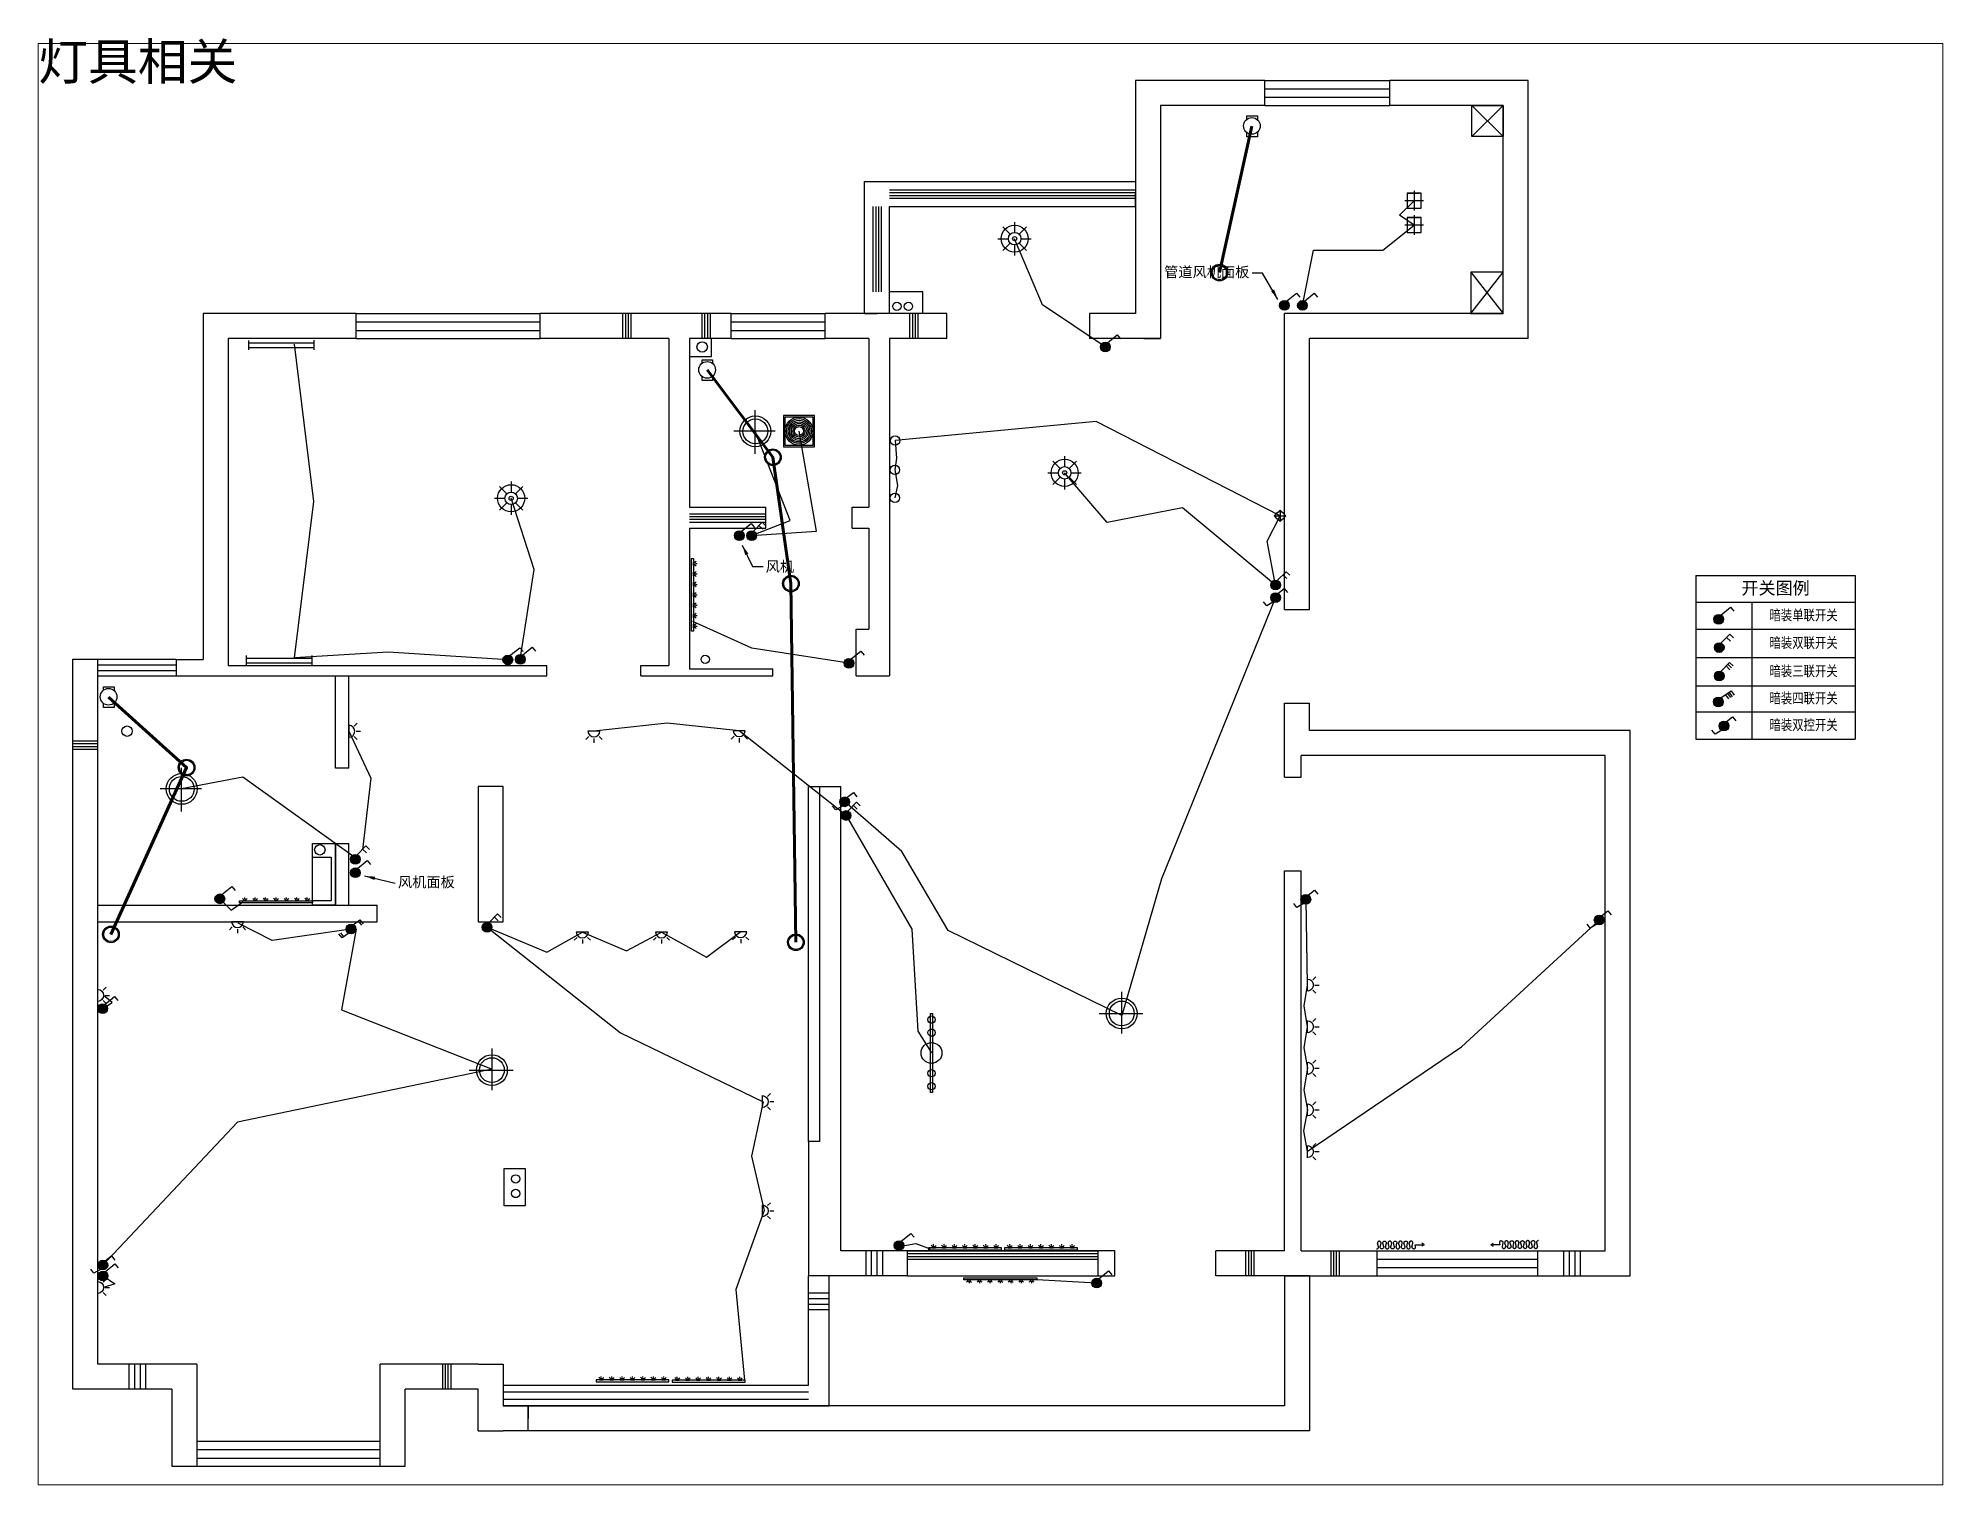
# Paper-space layout 'lighting' of a CAD drawing. Header units: millimetres. Extents: x 0 to 261, y 1 to 199.
# The model-space entities are those that its viewports show. They can reach past a viewport. Long polylines and large blocks are cut down to what shows.
import ezdxf

# ---------------------------------------------------------------- set-up
doc = ezdxf.new("R2010")
doc.units = ezdxf.units.MM
doc.linetypes.add('ACAD_ISO03W100', pattern=[30, 12, -18])
for name, color, linetype in [('air supply', 3, 'Continuous'), ('dim', 7, 'Continuous'), ('lighting', 6, 'Continuous'), ('new wall', 90, 'Continuous'), ('strong current', 1, 'Continuous'), ('wall', 7, 'Continuous'), ('windows', 140, 'Continuous')]:
    doc.layers.add(name, color=color, linetype=linetype)
doc.styles.get("Standard").update_dxf_attribs({"font": 'Heiti SC.ttf'})
doc.styles.add('汉字', font='', dxfattribs={"width": 0.65, "height": 75})
doc.styles.get('汉字').set_extended_font_data('FangSong_GB2312')
doc.linetypes.add('ZIGZAG', pattern='A,0.00254,-5.08,[131,ltypeshp.shx,S=5.08,R=0,X=-5.08,Y=0],-10.16,[131,ltypeshp.shx,S=5.08,R=180,X=5.08,Y=0],-5.08', length=20.32254)
doc.dimstyles.new('副本 ISO-25', dxfattribs={"dimscale": 40, "dimtxt": 2.5, "dimasz": 2.5, "dimexe": 1.25, "dimexo": 0.625, "dimgap": 0.63, "dimtad": 0, "dimdec": 0, "dimtxsty": 'Standard', "dimblk": 'OBLIQUE', "dimblk1": 'OBLIQUE', "dimblk2": 'OBLIQUE', "dimcen": 2.5, "dimadec": 0, "dimazin": 0, "dimtfac": 1, "dimtdec": 0, "dimtmove": 0, "dimatfit": 3, "dimfxl": 1, "dimarcsym": 0})

# ---------------------------------------------------------------- blocks, each defined once
blk = doc.blocks.new('*T290')
at = {"layer": 'dim', "color": 0, "linetype": 'ByBlock', "lineweight": -2, "ltscale": 8, "transparency": 16777216}
for p, q in [((0, 0), (760, 0)), ((0, 0), (0, -456)), ((760, 0), (760, -456)), ((0, -132), (760, -132)), ((380, -132), (380, -456)), ((0, -240), (760, -240)), ((0, -348), (760, -348)), ((0, -456), (760, -456))]:
    blk.add_line(p, q, dxfattribs=at)
at = {"layer": 'dim', "color": 0, "ltscale": 8, "transparency": 16777216}
for s, insert, char_height, width, attachment_point in [('top', (190, -186), 54, 344, 5), ('window', (380, -66), 72, 724, 5), ('290', (742, -150), 54, 344, 3), ('bottom', (190, -366), 54, 344, 2), ('900', (742, -366), 54, 344, 3)]:
    blk.add_mtext(s, dxfattribs=dict(at, insert=insert, char_height=char_height, width=width, attachment_point=attachment_point))
blk = doc.blocks.new('socket air condition')
at = {"layer": 'strong current'}
h = blk.add_hatch(color=2, dxfattribs=at)
edge = h.paths.add_edge_path()
edge.add_ellipse((1, -20), major_axis=(100, 0), ratio=1, start_angle=8.0533, end_angle=171.9466)
edge.add_line((-98, -6), (100, -6))
at = {"layer": 'strong current', "color": 2}
for p, q in [((0, 80), (0, 204)), ((98, 80), (-98, 80))]:
    blk.add_line(p, q, dxfattribs=at)
at = {"layer": 'strong current', "color": 2, "style": '汉字'}
blk.add_text('K', height=151, dxfattribs=at).set_placement((22, 103))
blk = doc.blocks.new('*T325')
at = {"layer": 'dim', "color": 0, "linetype": 'ByBlock', "lineweight": -2, "ltscale": 8, "transparency": 16777216}
for p, q in [((0, 0), (952.5, 0)), ((0, 0), (0, -352.5)), ((952.5, 0), (952.5, -352.5)), ((0, -82.5), (952.5, -82.5)), ((0, -150), (952.5, -150)), ((476.25, -82.5), (476.25, -352.5)), ((0, -217.5), (952.5, -217.5)), ((0, -285), (952.5, -285)), ((0, -352.5), (952.5, -352.5))]:
    blk.add_line(p, q, dxfattribs=at)
at = {"layer": 'dim', "color": 0, "ltscale": 8, "transparency": 16777216}
for s, insert, char_height, width, attachment_point in [('东侧门洞', (238.125, -161.25), 33.75, 453.75, 2), ('墙高', (238.125, -116.25), 33.75, 453.75, 5), ('阳台隔断', (476.25, -41.25), 45, 930, 5), ('800', (941.25, -93.75), 33.75, 453.75, 3), ('窗宽', (238.125, -228.75), 33.75, 453.75, 2), ('1830', (941.25, -228.75), 33.75, 453.75, 3)]:
    blk.add_mtext(s, dxfattribs=dict(at, insert=insert, char_height=char_height, width=width, attachment_point=attachment_point))
blk = doc.blocks.new('*T326')
at = {"layer": 'dim', "color": 0, "linetype": 'ByBlock', "lineweight": -2, "ltscale": 8, "transparency": 16777216}
for p, q in [((0, 0), (760, 0)), ((0, 0), (0, -456)), ((760, 0), (760, -456)), ((0, -132), (760, -132)), ((380, -132), (380, -456)), ((0, -240), (760, -240)), ((0, -348), (760, -348)), ((0, -456), (760, -456))]:
    blk.add_line(p, q, dxfattribs=at)
at = {"layer": 'dim', "color": 0, "ltscale": 8, "transparency": 16777216}
for s, insert, char_height, width, attachment_point in [('墙高', (190, -186), 54, 344, 5), ('阳台', (380, -66), 72, 724, 5), ('1200', (742, -150), 54, 344, 3)]:
    blk.add_mtext(s, dxfattribs=dict(at, insert=insert, char_height=char_height, width=width, attachment_point=attachment_point))
blk = doc.blocks.new('wall light 2')
at = {"color": 6, "ltscale": 8, "transparency": 33554687}
for p, q in [((-50, -50), (-78, -78)), ((0, -70), (0, -110)), ((50, -50), (78, -78))]:
    blk.add_line(p, q, dxfattribs=at)
at = {"color": 6, "transparency": 33554687}
blk.add_lwpolyline([(58, 0), (-58, 0)], dxfattribs=at)
blk.add_arc((0, 3), 57.8, 183.1992, 356.8008, dxfattribs=at)
blk = doc.blocks.new('light')
at = {"layer": 'lighting'}
for p, q in [((0, -192), (0, 207)), ((-219, 0), (202, 0))]:
    blk.add_line(p, q, dxfattribs=at)
blk.add_circle((-2, -1), 148, dxfattribs=at)
at = {"layer": 'lighting', "linetype": 'ByBlock', "ltscale": 0.01}
blk.add_circle((-2, -1), 119, dxfattribs=at)
blk = doc.blocks.new('WALL LIGHT')
blk.add_lwpolyline([(58, 0), (-58, 0)])
blk.add_arc((0, -3), 57.8, 3.19925, 176.80075)
blk = doc.blocks.new('*U353')
at = {"layer": 'lighting', "color": 2, "ltscale": 8}
for p, q in [((-665, -35), (-673, -43)), ((-650, -41), (-650, -53)), ((-635, -35), (-627, -43)), ((-565, -35), (-573, -43)), ((-550, -41), (-550, -53)), ((-535, -35), (-527, -43)), ((-465, -35), (-473, -43)), ((-450, -41), (-450, -53)), ((-435, -35), (-427, -43)), ((-365, -35), (-373, -43)), ((-350, -41), (-350, -53)), ((-335, -35), (-327, -43)), ((-265, -35), (-273, -43)), ((-250, -41), (-250, -53)), ((-235, -35), (-227, -43)), ((-165, -35), (-173, -43)), ((-150, -41), (-150, -53)), ((-135, -35), (-127, -43)), ((-65, -35), (-73, -43)), ((-50, -41), (-50, -53)), ((-35, -35), (-27, -43))]:
    blk.add_line(p, q, dxfattribs=at)
at = {"layer": 'lighting', "ltscale": 8}
blk.add_lwpolyline([(-700, 0), (0, 0), (0, -20), (-700, -20)], close=True, dxfattribs=at)
at = {"layer": 'lighting', "xscale": 0.3, "yscale": 0.3, "zscale": 0.3, "rotation": 180}
for p in [(-650, -20), (-550, -20), (-450, -20), (-350, -20), (-250, -20), (-150, -20), (-50, -20)]:
    blk.add_blockref('WALL LIGHT', p, dxfattribs=at)
blk = doc.blocks.new('curtain')
for p, q in [((0, 0), (22, 14)), ((0, 0), (22, -14)), ((86, 0), (0, 0)), ((82, 19), (86, 0)), ((117, 19), (108, -17)), ((133, 19), (143, -16)), ((168, 19), (159, -16)), ((184, 19), (194, -16)), ((219, 19), (210, -16)), ((235, 19), (245, -16)), ((270, 19), (261, -16)), ((286, 20), (296, -16)), ((321, 20), (312, -16)), ((337, 20), (347, -16)), ((372, 20), (363, -16)), ((388, 20), (398, -15)), ((423, 20), (414, -15)), ((439, 20), (449, -15))]:
    blk.add_line(p, q)
for points in [[(99, 39, 0.110171), (93, 38, 0.102587), (87, 33, 0.093414), (83, 27, 0.087823), (82, 19, 0.003473), (82, 19, 0.093414)], [(99, 39, -0.110171), (106, 38, -0.102587), (112, 33, -0.093414), (116, 27, -0.087823), (117, 19, -0.003473), (117, 19, -0.093414)], [(150, 39, 0.110171), (144, 38, 0.102587), (138, 33, 0.093414), (134, 27, 0.087823), (133, 19, 0.003473), (133, 19, 0.093414)], [(168, 19, 0.003473), (168, 19, 0.087823), (167, 27, 0.093414), (163, 33, 0.102587), (157, 38, 0.110171), (150, 39, 0.110171)], [(184, 19, -0.003473), (184, 19, -0.087823), (185, 27, -0.093414), (189, 34, -0.102587), (195, 38, -0.110171), (202, 39, -0.110171)], [(202, 39, -0.110171), (208, 38, -0.102587), (214, 34, -0.093414), (218, 27, -0.087823), (219, 20, -0.003473), (219, 19, -0.093414)], [(253, 40, 0.110171), (246, 38, 0.102587), (240, 34, 0.093414), (236, 27, 0.087823), (235, 20, 0.003473), (235, 19, 0.093414)], [(270, 19, 0.003473), (270, 20, 0.087823), (269, 28, 0.093414), (265, 34, 0.102587), (259, 38, 0.110171), (253, 40, 0.110171)], [(286, 20, -0.003473), (286, 20, -0.087823), (287, 28, -0.093414), (291, 34, -0.102587), (297, 38, -0.110171), (304, 40, -0.110171)], [(304, 40, -0.110171), (310, 38, -0.102587), (316, 34, -0.093414), (320, 28, -0.087823), (321, 20, -0.003473), (321, 20, -0.093414)], [(355, 40, 0.110171), (348, 39, 0.102587), (342, 34, 0.093414), (338, 28, 0.087823), (337, 20, 0.003473), (337, 20, 0.093414)], [(372, 20, 0.003473), (372, 20, 0.087823), (371, 28, 0.093414), (367, 34, 0.102587), (361, 39, 0.110171), (355, 40, 0.110171)], [(388, 20, -0.003473), (388, 20, -0.087823), (389, 28, -0.093414), (393, 34, -0.102587), (399, 39, -0.110171), (406, 40, -0.110171)], [(406, 40, -0.110171), (412, 39, -0.102587), (418, 34, -0.093414), (422, 28, -0.087823), (423, 20, -0.003473), (423, 20, -0.093414)], [(457, 40, 0.110171), (450, 39, 0.102587), (444, 35, 0.093414), (440, 28, 0.087823), (439, 20, 0.003473), (439, 20, 0.093414)], [(108, -17, 0.083517), (109, -24, 0.093414), (113, -30, 0.102587), (119, -35, 0.110171), (125, -36, 0.110171), (132, -35, 0.102587), (138, -30, 0.093414), (141, -24, 0.083517), (143, -16, 0.087823)], [(194, -16, -0.083517), (192, -24, -0.093414), (189, -30, -0.102587), (183, -34, -0.110171), (176, -36, -0.110171), (170, -34, -0.102587), (164, -30, -0.093414), (160, -24, -0.083517), (159, -16, -0.087823)], [(210, -16, 0.083517), (211, -23, 0.093414), (215, -30, 0.102587), (221, -34, 0.110171), (227, -36, 0.110171), (234, -34, 0.102587), (240, -30, 0.093414), (243, -23, 0.083517), (245, -16, 0.087823)], [(296, -16, -0.083517), (295, -23, -0.093414), (291, -30, -0.102587), (285, -34, -0.110171), (278, -35, -0.110171), (272, -34, -0.102587), (266, -30, -0.093414), (262, -23, -0.083517), (261, -16, -0.087823)], [(312, -16, 0.083517), (313, -23, 0.093414), (317, -29, 0.102587), (323, -34, 0.110171), (329, -35, 0.110171), (336, -34, 0.102587), (342, -29, 0.093414), (346, -23, 0.083517), (347, -16, 0.087823)], [(398, -15, -0.083517), (397, -23, -0.093414), (393, -29, -0.102587), (387, -34, -0.110171), (380, -35, -0.110171), (374, -34, -0.102587), (368, -29, -0.093414), (364, -23, -0.083517), (363, -16, -0.087823)], [(414, -15, 0.083517), (415, -23, 0.093414), (419, -29, 0.102587), (425, -33, 0.110171), (431, -35, 0.110171), (438, -33, 0.102587), (444, -29, 0.093414), (448, -23, 0.083517), (449, -15, 0.087823)]]:
    blk.add_lwpolyline(points, format="xyb")
blk = doc.blocks.new('1 gang switch')
at = {"layer": 'lighting'}
blk.add_hatch(color=2, dxfattribs=at).paths.add_polyline_path([(-41, 22, 1), (41, -22, 1)])
at = {"layer": 'lighting', "color": 2}
for p, q in [((21, 41), (114, 117)), ((114, 117), (146, 79))]:
    blk.add_line(p, q, dxfattribs=at)
blk.add_circle((0, 0), 46.7, dxfattribs=at)
blk = doc.blocks.new('2 gang switch')
at = {"layer": 'lighting'}
blk.add_hatch(color=2, dxfattribs=at).paths.add_polyline_path([(-43, 17, 1), (43, -17, 1)])
at = {"layer": 'lighting', "color": 2}
for p, q in [((17, 43), (101, 128)), ((71, 97), (107, 62)), ((101, 128), (136, 94))]:
    blk.add_line(p, q, dxfattribs=at)
blk.add_circle((0, 0), 46.7, dxfattribs=at)
blk = doc.blocks.new('3 gang switch')
at = {"layer": 'lighting'}
blk.add_hatch(color=2, dxfattribs=at).paths.add_polyline_path([(-44, 17, 1), (44, -17, 1)])
at = {"layer": 'lighting', "color": 2}
for p, q in [((16, 43), (99, 130)), ((66, 96), (102, 58)), ((83, 112), (119, 78)), ((99, 130), (135, 96))]:
    blk.add_line(p, q, dxfattribs=at)
blk.add_circle((0, 0), 46.7, dxfattribs=at)
blk = doc.blocks.new('4 gang switch')
at = {"layer": 'lighting'}
blk.add_hatch(color=2, dxfattribs=at).paths.add_polyline_path([(-39, 25, 1), (39, -25, 1)])
at = {"layer": 'lighting', "color": 2}
for p, q in [((25, 39), (124, 107)), ((68, 69), (97, 28)), ((89, 81), (117, 41)), ((104, 91), (133, 50)), ((124, 107), (152, 66))]:
    blk.add_line(p, q, dxfattribs=at)
blk.add_circle((0, 0), 46.7, dxfattribs=at)
blk = doc.blocks.new('2 way switch')
at = {"layer": 'lighting'}
blk.add_hatch(color=2, dxfattribs=at).paths.add_polyline_path([(-41, 22, 1), (41, -22, 1)])
at = {"layer": 'lighting', "color": 2}
for p, q in [((21, 41), (84, 88)), ((84, 88), (115, 49)), ((-85, -78), (-116, -40)), ((-21, -41), (-85, -78))]:
    blk.add_line(p, q, dxfattribs=at)
blk.add_circle((0, 0), 46.7, dxfattribs=at)
blk = doc.blocks.new('*T339')
at = {"layer": 'lighting', "color": 0, "linetype": 'ByBlock', "lineweight": -2, "ltscale": 8, "transparency": 16777216}
for p, q in [((0, 0), (1531, 0)), ((0, 0), (0, -1571)), ((1531, 0), (1531, -1571)), ((0, -256), (1531, -256)), ((539, -256), (539, -1571)), ((0, -516), (1531, -516)), ((0, -787), (1531, -787)), ((0, -1060), (1531, -1060)), ((0, -1309), (1531, -1309)), ((0, -1571), (1531, -1571))]:
    blk.add_line(p, q, dxfattribs=at)
at = {"layer": 'lighting', "color": 0, "ltscale": 8, "transparency": 16777216}
for name, p in [('1 gang switch', (220, -421)), ('2 gang switch', (225, -692)), ('3 gang switch', (225, -965)), ('4 gang switch', (217, -1214)), ('2 way switch', (270, -1445))]:
    blk.add_blockref(name, p, dxfattribs=at)
at = {"layer": 'lighting', "color": 0, "ltscale": 8, "transparency": 16777216, "attachment_point": 5}
for s, insert, char_height, width in [('{\\C7;开关图例}', (766, -128), 120, 1471.39), ('{\\fSimSun|b0|i0|c134|p0;\\W0.8;\\C7;暗装单联开关}', (1035, -386), 100, 932.41), ('{\\fSimSun|b0|i0|c134|p0;\\W0.8;\\C7;暗装双联开关}', (1035, -651), 100, 932.41), ('{\\fSimSun|b0|i0|c134|p0;\\W0.8;\\C7;暗装三联开关}', (1035, -923), 100, 932.41), ('{\\fSimSun|b0|i0|c134|p0;\\W0.8;\\C7;暗装四联开关}', (1035, -1184), 100, 932.41), ('{\\fSimSun|b0|i0|c134|p0;\\W0.8;\\C7;暗装双控开关}', (1035, -1440), 100, 932.41)]:
    blk.add_mtext(s, dxfattribs=dict(at, insert=insert, char_height=char_height, width=width))
blk = doc.blocks.new('Recessed Light')
at = {"layer": 'lighting'}
for p, q in [((0, 55), (-55, 0)), ((-55, 0), (55, 0)), ((-55, 0), (0, -55)), ((0, 55), (0, -55)), ((55, 0), (0, 55)), ((0, -55), (55, 0))]:
    blk.add_line(p, q, dxfattribs=at)
blk.add_circle((0, 0), 42.3, dxfattribs=at)
blk = doc.blocks.new('block light')
at = {"layer": 'lighting'}
for p, q in [((-67, 71), (-67, -71)), ((50, 71), (-67, 71)), ((-67, 71), (50, 71)), ((67, 71), (-67, 71)), ((0, 94), (0, -94)), ((67, -71), (67, 71)), ((90, 0), (-90, 0)), ((-67, -71), (67, -71))]:
    blk.add_line(p, q, dxfattribs=at)
blk = doc.blocks.new('pendant lamp')
at = {"layer": 'lighting', "ltscale": 8}
for p, q in [((-80, 0), (-30, 0)), ((-56.6, 56.6), (-21.2, 21.2)), ((0, 80), (0, 30)), ((21.2, 21.2), (56.6, 56.6)), ((30, 0), (80, 0)), ((-56.6, -56.6), (-21.2, -21.2)), ((0, -30), (0, -80)), ((21.2, -21.2), (56.6, -56.6))]:
    blk.add_line(p, q, dxfattribs=at)
for radius in [65, 10]:
    blk.add_circle((0, 0), radius, dxfattribs=at)
at = {"layer": 'lighting'}
blk.add_circle((0, 0), 30, dxfattribs=at)
blk = doc.blocks.new('_Oblique')
at = {"color": 0, "linetype": 'ByBlock', "lineweight": -2}
blk.add_line((-0.5, -0.5), (0.5, 0.5), dxfattribs=at)
blk = doc.blocks.new('FLUORESCENT STRIP LIGHT')
for p, q in [((0, 46.3), (0, 0)), ((0, 12.3), (314.6, 12.3)), ((0.2, 34.7), (314.7, 34.7)), ((314.7, 47.1), (314.6, 0.8))]:
    blk.add_line(p, q)
blk = doc.blocks.new('2 gang 2 way switch')
at = {"layer": 'lighting'}
blk.add_hatch(color=2, dxfattribs=at).paths.add_polyline_path([(-41, 22, 1), (41, -22, 1)])
at = {"layer": 'lighting', "color": 2}
for p, q in [((21, 41), (84, 88)), ((68, 76), (99, 38)), ((84, 88), (115, 49)), ((-85, -86), (-116, -47)), ((-68, -74), (-99, -35)), ((-22, -41), (-85, -86))]:
    blk.add_line(p, q, dxfattribs=at)
blk.add_circle((0, 0), 46.7, dxfattribs=at)

msp = doc.modelspace()

# ---------------------------------------------------------------- linework, layer by layer
at = {"layer": 'air supply', "transparency": 33554687}
for points in [[(12189.8, 14437.4), (12189.8, 14469.8), (12289.8, 14469.8), (12289.8, 14433.1)], [(12289.8, 14312.7), (12289.8, 14269.8), (12189.8, 14269.8), (12189.8, 14308.4)], [(6960.8, 12094.5), (6960.8, 12126.9), (7060.8, 12126.9), (7060.8, 12090.2)], [(7060.8, 11969.8), (7060.8, 11926.9), (6960.8, 11926.9), (6960.8, 11965.5)], [(1215, 8954.6), (1215, 8987), (1315, 8987), (1315, 8950.3)], [(1315, 8829.9), (1315, 8787), (1215, 8787), (1215, 8825.6)]]:
    msp.add_lwpolyline(points, dxfattribs=at)
at = {"layer": 'air supply', "linetype": 'ZIGZAG', "lineweight": 70, "ltscale": 5, "transparency": 33554687}
for points in [[(11926.1, 12965), (12237.1, 14369.8)], [(7008.1, 12030), (7639.4, 11190.6), (7812.7, 9977.5), (7859.9, 6532.9)], [(1262.3, 8887), (2011.6, 8210.8), (1285.4, 6608.9)]]:
    msp.add_lwpolyline(points, dxfattribs=at)
at = {"layer": 'air supply', "transparency": 33554687}
for centre, radius in [((12237.1, 14372.9), 80), ((11926.1, 12965), 80), ((11926.1, 12965), 70), ((7008.1, 12030), 80), ((7639.4, 11190.6), 80), ((7639.4, 11190.6), 70), ((7812.7, 9977.5), 80), ((7812.7, 9977.5), 70), ((1262.3, 8890.1), 80), ((2011.6, 8210.8), 80), ((2011.6, 8210.8), 70), ((1285.4, 6608.9), 80), ((1285.4, 6608.9), 70), ((7859.9, 6532.9), 80), ((7859.9, 6532.9), 70)]:
    msp.add_circle(centre, radius, dxfattribs=at)
at = {"layer": 'lighting', "ltscale": 8}
for points in [[(12722.7, 12648.9), (12829, 13180), (13495.2, 13180), (13795.4, 13421.4), (13654.8, 13516.4), (13795.4, 13654.7)], [(10830, 12250), (10228.4, 12654.4), (9960, 13290)], [(5094.6, 9244.9), (3945, 9318.9), (3047.5, 9263.8), (3232.8, 10766.1), (3047.4, 12278.2)], [(7434.5, 10438.5), (8057.2, 10481.3), (7890.1, 11442.1)], [(7434.5, 10438.5), (7805, 10582.6), (7470.1, 11442.1)], [(5214.5, 9249.7), (5346.5, 10112.8), (5126.5, 10797.1)], [(12464.4, 9842.7), (11370.2, 7142), (10990, 5830), (9322.7, 6645.5), (8876.3, 7403.1), (8328.8, 7881.7)], [(8369.4, 9212.4), (7436.2, 9357.8), (6870.6, 9612.2)], [(8341.7, 7750.2), (7316, 8562.7), (6625.1, 8638.2), (5921.8, 8559.4)], [(3570, 8559.4), (3780, 8110), (3700, 7420)], [(3650, 7330), (2550, 8120), (1963.5, 8007.6)], [(8341.7, 7750.2), (8972, 6658.3), (9030, 5680), (9161.5, 5469.7)], [(2330, 6950), (2440, 6840), (2550, 6920)], [(12755.2, 6945.1), (12769.3, 6122.1), (12736.4, 5922.1), (12769.3, 5722.1), (12736.2, 5519.9), (12772.5, 5322.1), (12736.2, 5115.2), (12772.5, 4922.1), (12732.3, 4722), (12769.3, 4522.1), (14248.5, 5527.6), (15570.9, 6746.3)], [(3639, 6660), (3496.6, 5882.6), (4944, 5313.2), (2500.8, 4805), (1207.3, 3432.2)], [(3543.8, 6653.2), (2833.6, 6548.8), (2504.9, 6714.9)], [(4895.9, 6676.7), (5470.3, 6436.4), (5810, 6630), (6233.8, 6451.6), (6570, 6630), (7001, 6390.8), (7330, 6636.4)], [(4895.9, 6676.7), (6176.8, 5661.8), (7546.8, 5001.2), (7434.8, 4478.8), (7556.7, 3957.7), (7283.4, 3197.5), (7366.7, 2326.1)], [(1205.7, 5895.3), (1297.6, 5952.9), (1214.5, 6022.9)], [(8850, 3610), (9010, 3640), (9150, 3590)], [(1209.2, 3327.8), (1322.1, 3252.6), (1214.5, 3217.7)], [(10747.1, 3259.2), (10172.3, 3291)]]:
    msp.add_lwpolyline(points, dxfattribs=at)
at = {"layer": 'lighting', "color": 2}
msp.add_lwpolyline([(7740.1, 11292.1), (8040.1, 11292.1), (8040.1, 11592.1), (7740.1, 11592.1)], close=True, dxfattribs=at)
at = {"layer": 'lighting', "color": 1, "linetype": 'ByBlock', "ltscale": 0.01}
msp.add_lwpolyline([(7755.1, 11307.1), (8025.1, 11307.1), (8025.1, 11577.1), (7755.1, 11577.1)], close=True, dxfattribs=at)
at = {"layer": 'lighting', "ltscale": 8, "elevation": 20}
for points in [[(12464.4, 9963.9), (12382.8, 10385.1), (12507.7, 10628.8), (10741.3, 11533.6), (8812.5, 11351.6), (8826, 11182.7), (8810, 11070), (8835.6, 10920.7), (8810, 10800)], [(12464.4, 9963.9), (11571, 10705.4), (10846.9, 10564), (10439.6, 11041.6)]]:
    msp.add_lwpolyline(points, dxfattribs=at)
at = {"layer": 'lighting', "ltscale": 8}
msp.add_lwpolyline([(9151.5, 5849.7), (9171.5, 5849.7), (9171.5, 5089.7), (9151.5, 5089.7)], close=True, dxfattribs=at)
at = {"layer": 'lighting', "color": 1, "linetype": 'ByBlock', "ltscale": 0.01}
for radius in [135, 119.6, 104.2, 88.8, 73.4, 58, 42.6]:
    msp.add_circle((7890.1, 11442.1), radius, dxfattribs=at)
at = {"layer": 'lighting'}
for centre in [(8812.5, 11351.6), (8810, 11070), (8810, 10800)]:
    msp.add_circle(centre, 45, dxfattribs=at)
at = {"layer": 'lighting', "ltscale": 8}
for centre, radius in [((9161.5, 5789.7), 35), ((9162.8, 5664.7), 35), ((9161.5, 5469.7), 100), ((9161.5, 5274.7), 35), ((9161.5, 5149.7), 35)]:
    msp.add_circle(centre, radius, dxfattribs=at)
at = {"layer": 'new wall', "ltscale": 8}
for p, q in [((14350, 14270), (14650, 14570)), ((14350, 14570), (14650, 14270)), ((7050, 12160), (7050, 12330)), ((6840, 12160), (7050, 12160)), ((7980, 4620), (7980, 8030)), ((7980, 8030), (8090, 8030))]:
    msp.add_line(p, q, dxfattribs=at)
at = {"layer": 'new wall'}
for p, q in [((8600, 13600), (8600, 12780)), ((8680, 13600), (8680, 12780)), ((9080, 12780), (8760, 12780)), ((9080, 12570), (9080, 12780)), ((3440, 8204.4), (3440, 9090.3)), ((3570, 8204.4), (3570, 9090.3)), ((3570, 8204.4), (3440, 8204.4)), ((3440, 6890), (3440, 7480)), ((3440, 7480), (3570, 7480)), ((3570, 6890), (3570, 7480)), ((1160, 6890), (3840, 6890)), ((3840, 6730), (3840, 6890)), ((1160, 6730), (3840, 6730)), ((10760.1, 3330), (10760.1, 3570)), ((10920.1, 3330), (10920.1, 3570)), ((7980, 2280), (7980, 3330)), ((8180, 2080), (8180, 3330)), ((5050, 2280), (7980, 2280)), ((5050, 2280, 10), (7980, 2280, 10)), ((5290, 2080), (5050, 2080)), ((5050, 2080), (8180, 2080)), ((5050, 2080, 10), (7980, 2080, 10))]:
    msp.add_line(p, q, dxfattribs=at)
at = {"layer": 'new wall', "linetype": 'ACAD_ISO03W100'}
for p, q in [((8626.4, 13600), (8626.4, 12780)), ((8653.6, 13600), (8653.6, 12780)), ((5050, 2214, 10), (7980, 2214, 10)), ((5050, 2146, 10), (7980, 2146, 10))]:
    msp.add_line(p, q, dxfattribs=at)
at = {"layer": 'new wall', "transparency": 33554687}
for p, q in [((10920.1, 3570), (8929.9, 3570)), ((8930, 3330), (10920.1, 3330))]:
    msp.add_line(p, q, dxfattribs=at)
at = {"layer": 'new wall', "linetype": 'Continuous'}
msp.add_line((5050, 2280), (5050, 2080), dxfattribs=at)
at = {"layer": 'new wall', "ltscale": 8}
for points in [[(14650, 14570), (14650, 14270), (14350, 14270), (14350, 14570)], [(3440, 6890), (3220, 6890), (3220, 7480), (3440, 7480)]]:
    msp.add_lwpolyline(points, close=True, dxfattribs=at)
at = {"layer": 'new wall', "linetype": 'ACAD_ISO03W100'}
msp.add_lwpolyline([(3220, 7350), (3400, 7350), (3400, 6930), (3220, 6930)], close=True, dxfattribs=at)
at = {"layer": 'new wall'}
msp.add_lwpolyline([(5060, 4000), (5060, 4360), (5260, 4360), (5260, 4000)], close=True, dxfattribs=at)
at = {"layer": 'wall'}
for p, q in [((12360, 14810), (11120, 14810)), ((11120, 14810), (11120, 12570)), ((12360, 14570), (12360, 14810)), ((14890, 14810), (13560, 14810)), ((13560, 14570), (13560, 14810)), ((14890, 12330), (14890, 14810)), ((12360, 14570), (11360, 14570)), ((11360, 14570), (11360, 12330)), ((14650, 14570), (13560, 14570)), ((14650, 12570), (14650, 14570)), ((8520, 12570), (8520, 13840)), ((8520, 13840), (11120, 13840)), ((11120, 13840), (11120, 13720)), ((11120, 13600), (11120, 13720)), ((8760, 12570), (8760, 13600)), ((8760, 13600), (11120, 13600)), ((3640, 12570), (2170, 12570)), ((2170, 12570), (2170, 9250)), ((3640, 12330), (3640, 12570)), ((7240, 12570), (5405, 12570)), ((5405, 12330), (5405, 12570)), ((6200, 12330), (6200, 12570)), ((6280, 12330), (6280, 12570)), ((6960, 12330), (6960, 12570)), ((7040, 12330), (7040, 12570)), ((7240, 12330), (7240, 12570)), ((9310, 12570), (8140, 12570)), ((8140, 12330), (8140, 12570)), ((8520, 12570), (8640, 12570)), ((8760, 12570), (8640, 12570)), ((8955, 12330), (8955, 12570)), ((9035, 12330), (9035, 12570)), ((9310, 12330), (9310, 12570)), ((11120, 12570), (10680, 12570)), ((10680, 12570), (10680, 12330)), ((14650, 12570), (12550, 12570)), ((12550, 9730), (12550, 12570)), ((3640, 12330), (2410, 12330)), ((2410, 12330), (2410, 9192.3)), ((6640, 12330), (5405, 12330)), ((6640, 12330), (6640, 9192.3)), ((7240, 12330), (6840, 12330)), ((6840, 12330), (6840, 10710)), ((8560, 12330), (8140, 12330)), ((8560, 12330), (8560, 10710)), ((9310, 12330), (8760, 12330)), ((8760, 12330), (8760, 9090.3)), ((11360, 12330), (10680, 12330)), ((14890, 12330), (12790, 12330)), ((12790, 9730), (12790, 12330)), ((6840, 10710), (7570.1, 10710)), ((7570.1, 10510), (7570.1, 10710)), ((8400, 10710), (8560, 10710)), ((8400, 10510), (8400, 10710)), ((6840, 10510), (6840, 9158.5)), ((6840, 10510), (7570.1, 10510)), ((8400, 10510), (8560, 10510)), ((8560, 10510), (8560, 9540.3)), ((12550, 9730), (12790, 9730)), ((920, 2240), (920, 9250.3)), ((1160, 6890), (1160, 9250.3)), ((1910, 9250), (2170, 9250)), ((1910, 9250), (1910, 9090.3)), ((2410, 9192.3), (5470, 9192.3)), ((5470, 9090.3), (5470, 9192.3)), ((6370, 9192.3), (6640, 9192.3)), ((6370, 9090.3), (6370, 9192.3)), ((6840, 9158.5), (7640, 9158.5)), ((7640, 9090.3), (7640, 9158.5)), ((1910, 9090.3), (5470, 9090.3)), ((6370, 9090.3), (7640, 9090.3)), ((8440, 9090.3), (8760, 9090.3)), ((12550, 8830), (12790, 8830)), ((12550, 8120), (12550, 8830)), ((12790, 8567.5), (12790, 8830)), ((920, 8468), (1160, 8468)), ((15870, 8567.5), (12790, 8567.5)), ((15870, 3330), (15870, 8567.5)), ((920, 8388), (1160, 8388)), ((15630, 8327.5), (12710, 8327.5)), ((12710, 8120), (12710, 8327.5)), ((15630, 3570), (15630, 8327.5)), ((12550, 8120), (12710, 8120)), ((8090, 8030), (8290, 8030)), ((8090, 4620), (8090, 8030)), ((8290, 3570), (8290, 8030)), ((12550, 3570), (12550, 7220)), ((12550, 7220), (12710, 7220)), ((12710, 3570), (12710, 7220)), ((1160, 2480), (1160, 6890)), ((8930, 3570), (8290, 3570)), ((8529.9, 3570), (8529.9, 3330)), ((8689.9, 3570), (8689.9, 3330)), ((8930, 3330), (8930, 3570)), ((12550, 3570), (11890, 3570)), ((11890, 3330), (11890, 3570)), ((12180, 3330), (12180, 3570)), ((12260, 3330), (12260, 3570)), ((12710, 3570), (13440, 3570)), ((12997.5, 3330), (12997.5, 3570)), ((13077.5, 3330), (13077.5, 3570)), ((13440, 3330), (13440, 3570)), ((14980, 3570), (15630, 3570)), ((14980, 3570), (14980, 3330)), ((15229.9, 3570), (15229.9, 3330)), ((15389.9, 3570), (15389.9, 3330)), ((8930, 3330), (7980, 3330)), ((12550, 3330), (11890, 3330)), ((12550, 3330), (13440, 3330)), ((12550, 3330), (12670, 3330)), ((12550, 3330), (12550, 2080)), ((12790, 3330), (12670, 3330)), ((12790, 3330), (12790, 1840)), ((14980, 3330), (15870, 3330)), ((7980, 3164.9), (8180, 3164.9)), ((7980, 3004.9), (8180, 3004.9)), ((2110, 2480), (1160, 2480)), ((1457.2, 2480), (1457.2, 2240)), ((1617.2, 2480), (1617.2, 2240)), ((2110, 2480), (2110, 2240)), ((4810, 2480), (3870, 2480)), ((3870, 2240), (3870, 2480)), ((4470, 2240), (4470, 2480)), ((4550, 2240), (4550, 2480)), ((1870, 2240), (920, 2240)), ((1870, 2240), (1870, 1500)), ((2110, 2240), (2110, 1500)), ((3870, 1500), (3870, 2240)), ((4810, 2240), (4110, 2240)), ((4110, 1500), (4110, 2240)), ((5290, 1840), (5290, 2080)), ((12550, 2080), (5290, 2080)), ((5290, 2080), (5290, 1960)), ((5290, 1840), (5050, 1840)), ((5290, 1840), (5290, 1960)), ((12790, 1840), (5290, 1840)), ((2110, 1740), (3870, 1740)), ((1870, 1500), (4110, 1500))]:
    msp.add_line(p, q, dxfattribs=at)
at = {"layer": 'wall', "ltscale": 8}
for p, q in [((14340, 12970), (14650, 12570)), ((14340, 12570), (14650, 12970)), ((8090, 4620), (7980, 4620)), ((7980, 4620), (7980, 3330))]:
    msp.add_line(p, q, dxfattribs=at)
at = {"layer": 'wall', "linetype": 'ACAD_ISO03W100'}
for p, q in [((6226.4, 12330), (6226.4, 12570)), ((6253.6, 12330), (6253.6, 12570)), ((6986.4, 12330), (6986.4, 12570)), ((7013.6, 12330), (7013.6, 12570)), ((8981.4, 12330), (8981.4, 12570)), ((9008.6, 12330), (9008.6, 12570)), ((920, 8441.6), (1160, 8441.6)), ((920, 8414.4), (1160, 8414.4)), ((8582.7, 3570), (8582.7, 3330)), ((8637.1, 3570), (8637.1, 3330)), ((12206.4, 3330), (12206.4, 3570)), ((12233.6, 3330), (12233.6, 3570)), ((13023.9, 3330), (13023.9, 3570)), ((13051.1, 3330), (13051.1, 3570)), ((15282.7, 3570), (15282.7, 3330)), ((15337.1, 3570), (15337.1, 3330)), ((7980, 3112.1), (8180, 3112.1)), ((7980, 3057.7), (8180, 3057.7)), ((1510, 2480), (1510, 2240)), ((1564.4, 2480), (1564.4, 2240)), ((4496.4, 2240), (4496.4, 2480)), ((4523.6, 2240), (4523.6, 2480))]:
    msp.add_line(p, q, dxfattribs=at)
at = {"layer": 'wall', "linetype": 'Continuous'}
for p, q in [((11200, 12330), (11360, 12330)), ((920, 9250.3), (1160, 9250.3)), ((5050, 7830), (5050, 8030)), ((12790, 3330), (12550, 3330)), ((12550, 3330), (12790, 3330)), ((5290, 1840), (5290, 2080)), ((4810, 1840), (5050, 1840))]:
    msp.add_line(p, q, dxfattribs=at)
at = {"layer": 'wall', "ltscale": 4}
for p, q in [((4810, 2480), (5050, 2480)), ((5050, 2480), (5050, 2080)), ((4810, 1840), (4810, 2240)), ((5050, 2080), (5290, 2080))]:
    msp.add_line(p, q, dxfattribs=at)
at = {"layer": 'wall'}
for points in [[(14650, 12570), (14650, 12970), (14340, 12970), (14340, 12570)], [(4810, 8030), (4810, 6730), (5050, 6730), (5050, 8030)]]:
    msp.add_lwpolyline(points, close=True, dxfattribs=at)
at = {"layer": 'wall', "ltscale": 8}
msp.add_lwpolyline([(8440, 9090.3), (8440, 9540.3), (8560, 9540.3)], dxfattribs=at)
at = {"layer": 'wall'}
for centre, radius in [((8830, 12640), 40), ((8940, 12640), 40), ((6960, 12250), 50), ((6990, 9250), 40), ((1440, 8560.3), 50), ((3290, 7420.3), 50), ((5170, 4260), 40), ((5170, 4120), 40)]:
    msp.add_circle(centre, radius, dxfattribs=at)
at = {"layer": 'windows'}
for p, q in [((12360, 14810), (13560, 14810)), ((12360, 14570), (13560, 14570)), ((8760, 13760), (11120, 13760)), ((8760, 13680), (11120, 13680)), ((3640, 12570), (5405, 12570)), ((7240, 12570), (8140, 12570)), ((3640, 12330), (5405, 12330)), ((7240, 12330), (8140, 12330)), ((6840, 10648.8), (7570.1, 10648.8)), ((6840, 10568.8), (7570.1, 10568.8)), ((1160, 9250.3), (1910, 9250.3)), ((1160, 9090.3), (1910, 9090.3)), ((8929.9, 3570), (10760, 3570)), ((8929.9, 3490), (10760, 3490)), ((13440, 3570), (14980, 3570)), ((13440, 3330), (14980, 3330))]:
    msp.add_line(p, q, dxfattribs=at)
at = {"layer": 'windows', "linetype": 'ACAD_ISO03W100'}
for p, q in [((12360, 14730.8), (13560, 14730.8)), ((12360, 14649.2), (13560, 14649.2)), ((8760, 13733.6), (11120, 13733.6)), ((8760, 13706.4), (11120, 13706.4)), ((3640, 12490.8), (5405, 12490.8)), ((7240, 12490.8), (8140, 12490.8)), ((3640, 12409.2), (5405, 12409.2)), ((7240, 12409.2), (8140, 12409.2)), ((6840, 10622.4), (7570.1, 10622.4)), ((6840, 10595.2), (7570.1, 10595.2)), ((1160, 9197.5), (1910, 9197.5)), ((1160, 9143.1), (1910, 9143.1)), ((8929.9, 3543.6), (10760, 3543.6)), ((8929.9, 3516.4), (10760, 3516.4)), ((13440, 3490.8), (14980, 3490.8)), ((13440, 3409.2), (14980, 3409.2)), ((2110, 1660.8), (3870, 1660.8)), ((2110, 1579.2), (3870, 1579.2))]:
    msp.add_line(p, q, dxfattribs=at)

# ---------------------------------------------------------------- block references
for name, p in [('*T290', (12510, 14330)), ('*T326', (9610, 13350)), ('*T339', (16498.3, 10055.3)), ('*T325', (9340.3, 3962.5))]:
    msp.add_blockref(name, p)
at = {"layer": 'lighting'}
for name, p in [('block light', (13795.4, 13654.7)), ('block light', (13795.4, 13421.4)), ('Recessed Light', (12507.7, 10628.8)), ('wall light 2', (5921.8, 8559.4)), ('wall light 2', (7316, 8562.7)), ('wall light 2', (2500, 6730)), ('2 gang 2 way switch', (3590, 6660)), ('wall light 2', (5810, 6630)), ('wall light 2', (6570, 6630)), ('wall light 2', (7330, 6633.2)), ('light', (10990, 5850)), ('light', (4944, 5305.9, 20)), ('*U353', (10172.3, 3311))]:
    msp.add_blockref(name, p, dxfattribs=at)
at = {"layer": 'lighting', "xscale": 2, "yscale": 2, "zscale": 2}
for name, p in [('pendant lamp', (9960, 13290)), ('FLUORESCENT STRIP LIGHT', (2604.4, 12221.1)), ('pendant lamp', (10439.6, 11041.6)), ('pendant lamp', (5126.5, 10797.1)), ('FLUORESCENT STRIP LIGHT', (2584.6, 9193.4))]:
    msp.add_blockref(name, p, dxfattribs=at)
at = {"layer": 'lighting', "ltscale": 8}
for name, p in [('1 gang switch', (12550, 12649.6)), ('1 gang switch', (12722.7, 12648.9)), ('1 gang switch', (10830, 12250)), ('1 gang switch', (7317.6, 10438.5)), ('2 gang switch', (7434.5, 10438.5)), ('2 gang switch', (12464.4, 9963.9, 20)), ('2 way switch', (12464.4, 9842.7)), ('1 gang switch', (5094.6, 9244.9)), ('1 gang switch', (5214.5, 9249.7)), ('1 gang switch', (8369.4, 9212.4)), ('2 way switch', (8328.8, 7881.7)), ('2 gang switch', (8341.7, 7750.2, 20)), ('1 gang switch', (3630, 7200)), ('2 gang switch', (3630, 7330)), ('1 gang switch', (2330, 6950)), ('2 way switch', (12755.2, 6945.1)), ('2 gang switch', (4895.9, 6676.7, 20)), ('2 way switch', (15570.9, 6746.3)), ('1 gang switch', (1205.7, 5895.3)), ('1 gang switch', (8850, 3620)), ('2 way switch', (1207.3, 3432.2)), ('1 gang switch', (1209.2, 3327.8)), ('1 gang switch', (10747.1, 3259.2))]:
    msp.add_blockref(name, p, dxfattribs=at)
at = {"layer": 'lighting'}
for name, p, rotation in [('light', (7470.1, 11442.1), 90), ('*U353', (6858.3, 10220), 90), ('wall light 2', (3570, 8559.4), 90), ('light', (1963.5, 8007.6), 90), ('*U353', (2520, 6910.7), 179.9999999999999)]:
    msp.add_blockref(name, p, dxfattribs=dict(at, rotation=rotation))
at = {"layer": 'lighting', "xscale": -1}
for name, p, rotation in [('wall light 2', (1160, 6022.9), 90), ('wall light 2', (12772.5, 6122.1), 90), ('wall light 2', (12772.5, 5722.1), 90), ('wall light 2', (12772.5, 5322.1), 90), ('wall light 2', (7538.5, 5002.1), 90), ('wall light 2', (12772.5, 4922.1), 90), ('wall light 2', (12772.5, 4522.1), 90), ('wall light 2', (7538.5, 3953.4), 90), ('*U353', (9832.3, 3579), 180), ('*U353', (10562.3, 3579), 180), ('wall light 2', (1160, 3217.7), 90), ('*U353', (6641.9, 2310.7), 180), ('*U353', (7371.8, 2307.6), 180)]:
    msp.add_blockref(name, p, dxfattribs=dict(at, rotation=rotation))
at = {"layer": 'wall', "rotation": 180}
msp.add_blockref('socket air condition', (6460, 12320), dxfattribs=at)
at = {"layer": 'wall'}
for p in [(12380, 3570), (13077.5, 3572.5), (4930, 2480)]:
    msp.add_blockref('socket air condition', p, dxfattribs=at)
at = {"layer": 'windows', "rotation": 180}
msp.add_blockref('curtain', (13891.2, 3627.4), dxfattribs=at)
at = {"layer": 'windows'}
msp.add_blockref('curtain', (14530.7, 3627.4), dxfattribs=at)

# ---------------------------------------------------------------- texts
at = {"layer": 'lighting', "ltscale": 8, "char_height": 100}
for s, insert, attachment_point in [('管道风机面板', (12213.3, 12909), 9), ('风机', (7570, 10191.7), 1), ('风机面板', (4040, 7050), 7)]:
    msp.add_mtext(s, dxfattribs=dict(at, insert=insert, attachment_point=attachment_point))

# ---------------------------------------------------------------- leaders
at = {"layer": 'lighting', "ltscale": 8, "annotation_type": 0, "has_hookline": 1}
for points, hookline_direction, text_width in [([(12486.9, 12707.4), (12338.5, 12959), (12238.5, 12959)], 1, 736.1), ([(7345.6, 10348), (7444.8, 10141.7), (7544.8, 10141.7)], 0, 242.9), ([(3720, 7170), (4014.8, 7100)], 0, 490.7)]:
    msp.add_leader(points, dimstyle='副本 ISO-25', override={"dimgap": 0.63, "dimtad": 0}, dxfattribs=dict(at, hookline_direction=hookline_direction, text_width=text_width))

psp = doc.layouts.new('lighting')

# ---------------------------------------------------------------- texts
at = {"layer": 'wall', "transparency": 33554687, "insert": (0.16, 198.03), "char_height": 5, "attachment_point": 1}
psp.add_mtext_dynamic_manual_height_columns('灯具相关', width=65.1269, gutter_width=500, heights=[0], dxfattribs=at)

# ---------------------------------------------------------------- viewports
at = {"layer": 'wall', "transparency": 33554687, "view_target_point": (7521.99, 7062.84)}
vp = psp.add_viewport(center=(130.53, 99.32), size=(260.74, 197.4185), view_center_point=(2206.29, 1180.47), view_height=13844.4748, dxfattribs=at)
vp.frozen_layers = ['dim', 'strong current']

doc.saveas('drawing.dxf')
